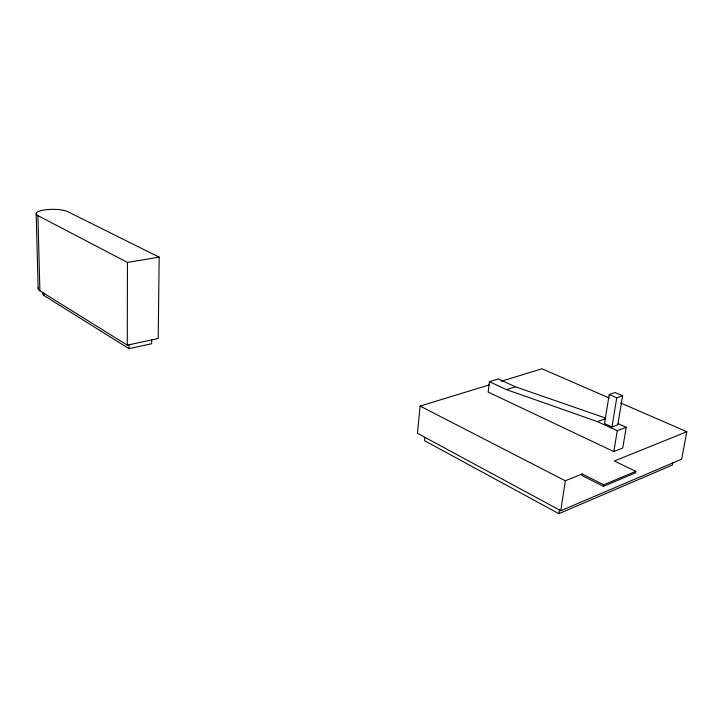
<?xml version="1.0" encoding="UTF-8"?>
<svg xmlns="http://www.w3.org/2000/svg" width="723" height="723" viewBox="0 0 723 723"><rect width="100%" height="100%" fill="white"/><g stroke="black" fill="none" stroke-linecap="round" stroke-linejoin="round"><path stroke-width="1.08" d="M127.293 345.169L127.438 262.422L37.912 215.608A16.801 4.356 0.1 0 1 45.305 209.806A16.801 4.356 0.1 0 1 67.826 211.712L159.168 257.162L158.21 338.509L127.293 345.169L39.892 290.791A16.403 5.197 -0.7 0 1 38.554 287.338M151.694 339.358L151.658 343.732L129.001 348.667L129.01 344.609M489.128 384.952L420.117 406.073L417.424 433.303L560.786 510.718L681.653 459.168L686.85 431.73L620.614 402.955M424.844 437.37L424.509 440.678L558.879 513.655L672.399 465.052L672.815 462.828M605.332 417.993L515.436 386.796L498.373 378.969L489.417 381.69L488.161 392.074L613.818 451.577L622.729 448.052L626.235 427.302L618.292 423.723M558.879 513.655L559.503 509.534M560.786 510.718L565.305 480.777L582.169 473.972L603.723 484.799L635.806 471.324L635.544 472.842L603.47 486.353L581.934 475.499L582.169 473.972M609.209 394.559L604.527 423.57L611.974 426.968L617.813 424.781L622.63 395.761L615.083 392.526L609.209 394.559L616.755 397.813L622.63 395.761M611.974 426.968L616.755 397.813M603.47 486.353L603.723 484.799M613.818 451.577L617.288 430.691L626.235 427.302M686.85 431.73L614.315 461.003L635.806 471.324M489.417 381.69L506.471 389.607L597.433 421.626L605.395 418.716M506.471 389.607L515.436 386.796M500.985 381.328L541.961 368.784L609.236 398.012M127.438 262.422L159.168 257.162M597.433 421.626L617.288 430.691M420.117 406.073L565.305 480.777M42.946 292.942A12.038 3.859 -0.8 0 0 43.94 295.499L129.001 348.667M37.912 215.608L39.892 290.791M36.15 213.583L38.156 288.405M43.886 293.14L43.94 295.499"/></g></svg>
